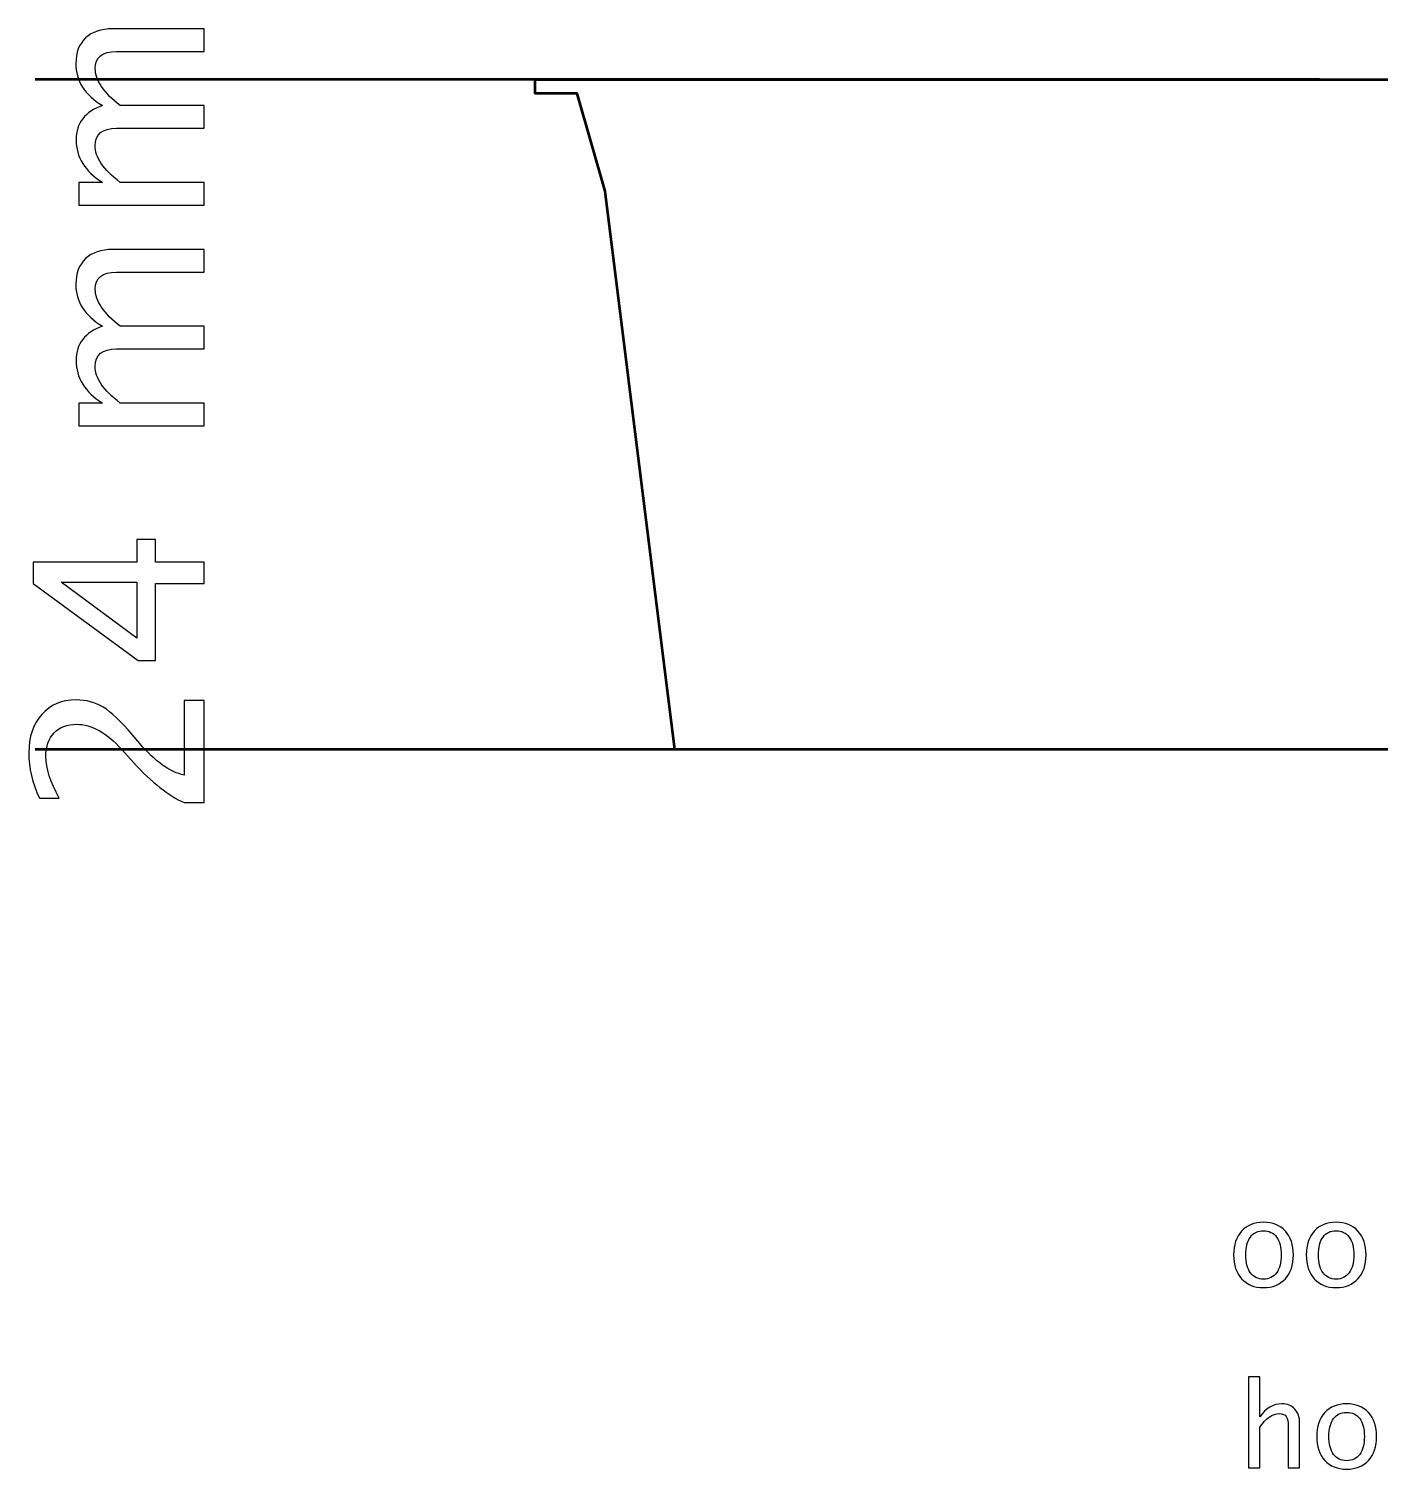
# Model space of a CAD drawing. Header units: centimetres. Extents: x -42.5 to 44.4, y -43.5 to 43.2.
# Drawn here: x -12.41 to -7.57, y 5.22 to 10.38 of the extents above; entities that cross this region are included whole.
import ezdxf

# ---------------------------------------------------------------- set-up
doc = ezdxf.new("R2010")
doc.units = ezdxf.units.CM
doc.header["$MEASUREMENT"] = 0
doc.layers.add('Layer 1', color=7, linetype='Continuous')

msp = doc.modelspace()

# ---------------------------------------------------------------- linework, layer by layer
at = {"layer": 'Layer 1'}
for points, knots in [([(-11.78631, 9.75057), (-11.78631, 9.75057), (-12.23505, 9.75057), (-12.23505, 9.75057), (-12.23505, 9.75057), (-12.23505, 9.75057), (-12.23505, 9.83185), (-12.23505, 9.83185), (-12.23505, 9.83185), (-12.23505, 9.83185), (-12.15024, 9.83185), (-12.15024, 9.83185), (-12.15024, 9.83185), (-12.21303, 9.8715), (-12.24436, 9.9223), (-12.24436, 9.98453), (-12.24436, 9.98453), (-12.24436, 10.04451), (-12.21303, 10.08529), (-12.15024, 10.10702), (-12.15024, 10.10702), (-12.2136, 10.14554), (-12.24521, 10.19578), (-12.24521, 10.25744), (-12.24521, 10.25744), (-12.24521, 10.29681), (-12.23363, 10.32743), (-12.21035, 10.34931), (-12.21035, 10.34931), (-12.18707, 10.37118), (-12.15447, 10.38219), (-12.11256, 10.38219), (-12.11256, 10.38219), (-12.11256, 10.38219), (-11.78631, 10.38219), (-11.78631, 10.38219), (-11.78631, 10.38219), (-11.78631, 10.38219), (-11.78631, 10.30091), (-11.78631, 10.30091), (-11.78631, 10.30091), (-11.78631, 10.30091), (-12.09915, 10.30091), (-12.09915, 10.30091), (-12.09915, 10.30091), (-12.15024, 10.30091), (-12.17578, 10.28059), (-12.17578, 10.23995), (-12.17578, 10.23995), (-12.17578, 10.19775), (-12.146, 10.15344), (-12.08631, 10.10702), (-12.08631, 10.10702), (-12.08631, 10.10702), (-11.78631, 10.10702), (-11.78631, 10.10702), (-11.78631, 10.10702), (-11.78631, 10.10702), (-11.78631, 10.02574), (-11.78631, 10.02574), (-11.78631, 10.02574), (-11.78631, 10.02574), (-12.09944, 10.02574), (-12.09944, 10.02574), (-12.09944, 10.02574), (-12.15094, 10.02574), (-12.17662, 10.00514), (-12.17662, 9.96379), (-12.17662, 9.96379), (-12.17662, 9.92273), (-12.14671, 9.8787), (-12.08674, 9.83185), (-12.08674, 9.83185), (-12.08674, 9.83185), (-11.78631, 9.83185), (-11.78631, 9.83185), (-11.78631, 9.83185), (-11.78631, 9.83185), (-11.78631, 9.75057), (-11.78631, 9.75057)], [0, 0, 0, 0, 0.047619, 0.047619, 0.047619, 0.047619, 0.0952381, 0.0952381, 0.0952381, 0.0952381, 0.1428571, 0.1428571, 0.1428571, 0.1428571, 0.1904762, 0.1904762, 0.1904762, 0.1904762, 0.2380952, 0.2380952, 0.2380952, 0.2380952, 0.2857143, 0.2857143, 0.2857143, 0.2857143, 0.3333333, 0.3333333, 0.3333333, 0.3333333, 0.3809524, 0.3809524, 0.3809524, 0.3809524, 0.4285714, 0.4285714, 0.4285714, 0.4285714, 0.4761905, 0.4761905, 0.4761905, 0.4761905, 0.5238095, 0.5238095, 0.5238095, 0.5238095, 0.5714286, 0.5714286, 0.5714286, 0.5714286, 0.6190476, 0.6190476, 0.6190476, 0.6190476, 0.6666667, 0.6666667, 0.6666667, 0.6666667, 0.7142857, 0.7142857, 0.7142857, 0.7142857, 0.7619048, 0.7619048, 0.7619048, 0.7619048, 0.8095238, 0.8095238, 0.8095238, 0.8095238, 0.8571429, 0.8571429, 0.8571429, 0.8571429, 0.9047619, 0.9047619, 0.9047619, 0.9047619, 1, 1, 1, 1]), ([(-11.78631, 8.96006), (-11.78631, 8.96006), (-12.23505, 8.96006), (-12.23505, 8.96006), (-12.23505, 8.96006), (-12.23505, 8.96006), (-12.23505, 9.04134), (-12.23505, 9.04134), (-12.23505, 9.04134), (-12.23505, 9.04134), (-12.15024, 9.04134), (-12.15024, 9.04134), (-12.15024, 9.04134), (-12.21303, 9.08099), (-12.24436, 9.13179), (-12.24436, 9.19402), (-12.24436, 9.19402), (-12.24436, 9.254), (-12.21303, 9.29478), (-12.15024, 9.31651), (-12.15024, 9.31651), (-12.2136, 9.35503), (-12.24521, 9.40527), (-12.24521, 9.46693), (-12.24521, 9.46693), (-12.24521, 9.5063), (-12.23363, 9.53692), (-12.21035, 9.5588), (-12.21035, 9.5588), (-12.18707, 9.58067), (-12.15447, 9.59168), (-12.11256, 9.59168), (-12.11256, 9.59168), (-12.11256, 9.59168), (-11.78631, 9.59168), (-11.78631, 9.59168), (-11.78631, 9.59168), (-11.78631, 9.59168), (-11.78631, 9.5104), (-11.78631, 9.5104), (-11.78631, 9.5104), (-11.78631, 9.5104), (-12.09915, 9.5104), (-12.09915, 9.5104), (-12.09915, 9.5104), (-12.15024, 9.5104), (-12.17578, 9.49008), (-12.17578, 9.44944), (-12.17578, 9.44944), (-12.17578, 9.40724), (-12.146, 9.36293), (-12.08631, 9.31651), (-12.08631, 9.31651), (-12.08631, 9.31651), (-11.78631, 9.31651), (-11.78631, 9.31651), (-11.78631, 9.31651), (-11.78631, 9.31651), (-11.78631, 9.23523), (-11.78631, 9.23523), (-11.78631, 9.23523), (-11.78631, 9.23523), (-12.09944, 9.23523), (-12.09944, 9.23523), (-12.09944, 9.23523), (-12.15094, 9.23523), (-12.17662, 9.21463), (-12.17662, 9.17328), (-12.17662, 9.17328), (-12.17662, 9.13222), (-12.14671, 9.08819), (-12.08674, 9.04134), (-12.08674, 9.04134), (-12.08674, 9.04134), (-11.78631, 9.04134), (-11.78631, 9.04134), (-11.78631, 9.04134), (-11.78631, 9.04134), (-11.78631, 8.96006), (-11.78631, 8.96006)], [0, 0, 0, 0, 0.047619, 0.047619, 0.047619, 0.047619, 0.0952381, 0.0952381, 0.0952381, 0.0952381, 0.1428571, 0.1428571, 0.1428571, 0.1428571, 0.1904762, 0.1904762, 0.1904762, 0.1904762, 0.2380952, 0.2380952, 0.2380952, 0.2380952, 0.2857143, 0.2857143, 0.2857143, 0.2857143, 0.3333333, 0.3333333, 0.3333333, 0.3333333, 0.3809524, 0.3809524, 0.3809524, 0.3809524, 0.4285714, 0.4285714, 0.4285714, 0.4285714, 0.4761905, 0.4761905, 0.4761905, 0.4761905, 0.5238095, 0.5238095, 0.5238095, 0.5238095, 0.5714286, 0.5714286, 0.5714286, 0.5714286, 0.6190476, 0.6190476, 0.6190476, 0.6190476, 0.6666667, 0.6666667, 0.6666667, 0.6666667, 0.7142857, 0.7142857, 0.7142857, 0.7142857, 0.7619048, 0.7619048, 0.7619048, 0.7619048, 0.8095238, 0.8095238, 0.8095238, 0.8095238, 0.8571429, 0.8571429, 0.8571429, 0.8571429, 0.9047619, 0.9047619, 0.9047619, 0.9047619, 1, 1, 1, 1]), ([(-11.78631, 8.39476), (-11.78631, 8.39476), (-11.95988, 8.39476), (-11.95988, 8.39476), (-11.95988, 8.39476), (-11.95988, 8.39476), (-11.95988, 8.11875), (-11.95988, 8.11875), (-11.95988, 8.11875), (-11.95988, 8.11875), (-12.02168, 8.11875), (-12.02168, 8.11875), (-12.02168, 8.11875), (-12.02168, 8.11875), (-12.39845, 8.39476), (-12.39845, 8.39476), (-12.39845, 8.39476), (-12.39845, 8.39476), (-12.39845, 8.47096), (-12.39845, 8.47096), (-12.39845, 8.47096), (-12.39845, 8.47096), (-12.02676, 8.47096), (-12.02676, 8.47096), (-12.02676, 8.47096), (-12.02676, 8.47096), (-12.02676, 8.55309), (-12.02676, 8.55309), (-12.02676, 8.55309), (-12.02676, 8.55309), (-11.95988, 8.55309), (-11.95988, 8.55309), (-11.95988, 8.55309), (-11.95988, 8.55309), (-11.95988, 8.47096), (-11.95988, 8.47096), (-11.95988, 8.47096), (-11.95988, 8.47096), (-11.78631, 8.47096), (-11.78631, 8.47096), (-11.78631, 8.47096), (-11.78631, 8.47096), (-11.78631, 8.39476), (-11.78631, 8.39476)], [0, 0, 0, 0, 0.0833333, 0.0833333, 0.0833333, 0.0833333, 0.1666667, 0.1666667, 0.1666667, 0.1666667, 0.25, 0.25, 0.25, 0.25, 0.3333333, 0.3333333, 0.3333333, 0.3333333, 0.4166667, 0.4166667, 0.4166667, 0.4166667, 0.5, 0.5, 0.5, 0.5, 0.5833333, 0.5833333, 0.5833333, 0.5833333, 0.6666667, 0.6666667, 0.6666667, 0.6666667, 0.75, 0.75, 0.75, 0.75, 0.8333333, 0.8333333, 0.8333333, 0.8333333, 1, 1, 1, 1]), ([(-12.02676, 8.19904), (-12.02676, 8.19904), (-12.02676, 8.39984), (-12.02676, 8.39984), (-12.02676, 8.39984), (-12.02676, 8.39984), (-12.29798, 8.39984), (-12.29798, 8.39984), (-12.29798, 8.39984), (-12.29798, 8.39984), (-12.02676, 8.19904), (-12.02676, 8.19904)], [0, 0, 0, 0, 0.25, 0.25, 0.25, 0.25, 0.5, 0.5, 0.5, 0.5, 1, 1, 1, 1]), ([(-11.78631, 7.61046), (-11.78631, 7.61046), (-11.85743, 7.61046), (-11.85743, 7.61046), (-11.85743, 7.61046), (-11.91289, 7.63417), (-11.97342, 7.68201), (-12.03876, 7.75412), (-12.03876, 7.75412), (-12.03876, 7.75412), (-12.08053, 7.80068), (-12.08053, 7.80068), (-12.08053, 7.80068), (-12.135, 7.86065), (-12.1889, 7.89071), (-12.24252, 7.89071), (-12.24252, 7.89071), (-12.27667, 7.89071), (-12.30363, 7.88041), (-12.32324, 7.85995), (-12.32324, 7.85995), (-12.34285, 7.83949), (-12.35273, 7.81112), (-12.35273, 7.77514), (-12.35273, 7.77514), (-12.35273, 7.73309), (-12.33665, 7.68328), (-12.30447, 7.6257), (-12.30447, 7.6257), (-12.30447, 7.6257), (-12.37559, 7.6257), (-12.37559, 7.6257), (-12.37559, 7.6257), (-12.40099, 7.68003), (-12.41369, 7.73408), (-12.41369, 7.78798), (-12.41369, 7.78798), (-12.41369, 7.84527), (-12.39831, 7.89128), (-12.36741, 7.92599), (-12.36741, 7.92599), (-12.3365, 7.96056), (-12.29558, 7.97792), (-12.2445, 7.97792), (-12.2445, 7.97792), (-12.20781, 7.97792), (-12.17521, 7.96917), (-12.14685, 7.95167), (-12.14685, 7.95167), (-12.11835, 7.93403), (-12.08391, 7.90144), (-12.04327, 7.8536), (-12.04327, 7.8536), (-12.04327, 7.8536), (-12.01646, 7.82213), (-12.01646, 7.82213), (-12.01646, 7.82213), (-11.96087, 7.75666), (-11.90795, 7.71884), (-11.85743, 7.70868), (-11.85743, 7.70868), (-11.85743, 7.70868), (-11.85743, 7.97538), (-11.85743, 7.97538), (-11.85743, 7.97538), (-11.85743, 7.97538), (-11.78631, 7.97538), (-11.78631, 7.97538), (-11.78631, 7.97538), (-11.78631, 7.97538), (-11.78631, 7.61046), (-11.78631, 7.61046)], [0, 0, 0, 0, 0.0526316, 0.0526316, 0.0526316, 0.0526316, 0.1052632, 0.1052632, 0.1052632, 0.1052632, 0.1578947, 0.1578947, 0.1578947, 0.1578947, 0.2105263, 0.2105263, 0.2105263, 0.2105263, 0.2631579, 0.2631579, 0.2631579, 0.2631579, 0.3157895, 0.3157895, 0.3157895, 0.3157895, 0.3684211, 0.3684211, 0.3684211, 0.3684211, 0.4210526, 0.4210526, 0.4210526, 0.4210526, 0.4736842, 0.4736842, 0.4736842, 0.4736842, 0.5263158, 0.5263158, 0.5263158, 0.5263158, 0.5789474, 0.5789474, 0.5789474, 0.5789474, 0.6315789, 0.6315789, 0.6315789, 0.6315789, 0.6842105, 0.6842105, 0.6842105, 0.6842105, 0.7368421, 0.7368421, 0.7368421, 0.7368421, 0.7894737, 0.7894737, 0.7894737, 0.7894737, 0.8421053, 0.8421053, 0.8421053, 0.8421053, 0.8947368, 0.8947368, 0.8947368, 0.8947368, 1, 1, 1, 1]), ([(-7.9921, 5.87257), (-8.02505, 5.87257), (-8.05115, 5.88308), (-8.07034, 5.90411), (-8.07034, 5.90411), (-8.0896, 5.92513), (-8.0992, 5.95371), (-8.0992, 5.98976), (-8.0992, 5.98976), (-8.0992, 6.02574), (-8.0896, 6.05425), (-8.07034, 6.0752), (-8.07034, 6.0752), (-8.05115, 6.09616), (-8.02505, 6.10667), (-7.9921, 6.10667), (-7.9921, 6.10667), (-7.95915, 6.10667), (-7.93304, 6.09616), (-7.91385, 6.0752), (-7.91385, 6.0752), (-7.89459, 6.05425), (-7.885, 6.02574), (-7.885, 5.98976), (-7.885, 5.98976), (-7.885, 5.95371), (-7.89459, 5.92513), (-7.91385, 5.90411), (-7.91385, 5.90411), (-7.93304, 5.88308), (-7.95915, 5.87257), (-7.9921, 5.87257)], [0, 0, 0, 0, 0.1111111, 0.1111111, 0.1111111, 0.1111111, 0.2222222, 0.2222222, 0.2222222, 0.2222222, 0.3333333, 0.3333333, 0.3333333, 0.3333333, 0.4444444, 0.4444444, 0.4444444, 0.4444444, 0.5555556, 0.5555556, 0.5555556, 0.5555556, 0.6666667, 0.6666667, 0.6666667, 0.6666667, 0.7777778, 0.7777778, 0.7777778, 0.7777778, 1, 1, 1, 1]), ([(-7.73203, 5.87257), (-7.76498, 5.87257), (-7.79108, 5.88308), (-7.81027, 5.90411), (-7.81027, 5.90411), (-7.82953, 5.92513), (-7.83913, 5.95371), (-7.83913, 5.98976), (-7.83913, 5.98976), (-7.83913, 6.02574), (-7.82953, 6.05425), (-7.81027, 6.0752), (-7.81027, 6.0752), (-7.79108, 6.09616), (-7.76498, 6.10667), (-7.73203, 6.10667), (-7.73203, 6.10667), (-7.69908, 6.10667), (-7.67297, 6.09616), (-7.65378, 6.0752), (-7.65378, 6.0752), (-7.63452, 6.05425), (-7.62493, 6.02574), (-7.62493, 5.98976), (-7.62493, 5.98976), (-7.62493, 5.95371), (-7.63452, 5.92513), (-7.65378, 5.90411), (-7.65378, 5.90411), (-7.67297, 5.88308), (-7.69908, 5.87257), (-7.73203, 5.87257)], [0, 0, 0, 0, 0.1111111, 0.1111111, 0.1111111, 0.1111111, 0.2222222, 0.2222222, 0.2222222, 0.2222222, 0.3333333, 0.3333333, 0.3333333, 0.3333333, 0.4444444, 0.4444444, 0.4444444, 0.4444444, 0.5555556, 0.5555556, 0.5555556, 0.5555556, 0.6666667, 0.6666667, 0.6666667, 0.6666667, 0.7777778, 0.7777778, 0.7777778, 0.7777778, 1, 1, 1, 1]), ([(-7.99217, 5.90305), (-7.97206, 5.90305), (-7.9564, 5.9106), (-7.94525, 5.92577), (-7.94525, 5.92577), (-7.93417, 5.94087), (-7.9286, 5.96225), (-7.9286, 5.98976), (-7.9286, 5.98976), (-7.9286, 6.01721), (-7.93417, 6.03852), (-7.94525, 6.05361), (-7.94525, 6.05361), (-7.9564, 6.06864), (-7.97206, 6.07619), (-7.99217, 6.07619), (-7.99217, 6.07619), (-8.01235, 6.07619), (-8.02801, 6.06864), (-8.03902, 6.05361), (-8.03902, 6.05361), (-8.05009, 6.03852), (-8.0556, 6.01721), (-8.0556, 5.98976), (-8.0556, 5.98976), (-8.0556, 5.96225), (-8.05009, 5.94087), (-8.03902, 5.92577), (-8.03902, 5.92577), (-8.02801, 5.9106), (-8.01235, 5.90305), (-7.99217, 5.90305)], [0, 0, 0, 0, 0.1111111, 0.1111111, 0.1111111, 0.1111111, 0.2222222, 0.2222222, 0.2222222, 0.2222222, 0.3333333, 0.3333333, 0.3333333, 0.3333333, 0.4444444, 0.4444444, 0.4444444, 0.4444444, 0.5555556, 0.5555556, 0.5555556, 0.5555556, 0.6666667, 0.6666667, 0.6666667, 0.6666667, 0.7777778, 0.7777778, 0.7777778, 0.7777778, 1, 1, 1, 1]), ([(-7.7321, 5.90305), (-7.71199, 5.90305), (-7.69633, 5.9106), (-7.68518, 5.92577), (-7.68518, 5.92577), (-7.6741, 5.94087), (-7.66853, 5.96225), (-7.66853, 5.98976), (-7.66853, 5.98976), (-7.66853, 6.01721), (-7.6741, 6.03852), (-7.68518, 6.05361), (-7.68518, 6.05361), (-7.69633, 6.06864), (-7.71199, 6.07619), (-7.7321, 6.07619), (-7.7321, 6.07619), (-7.75228, 6.07619), (-7.76794, 6.06864), (-7.77895, 6.05361), (-7.77895, 6.05361), (-7.79002, 6.03852), (-7.79553, 6.01721), (-7.79553, 5.98976), (-7.79553, 5.98976), (-7.79553, 5.96225), (-7.79002, 5.94087), (-7.77895, 5.92577), (-7.77895, 5.92577), (-7.76794, 5.9106), (-7.75228, 5.90305), (-7.7321, 5.90305)], [0, 0, 0, 0, 0.1111111, 0.1111111, 0.1111111, 0.1111111, 0.2222222, 0.2222222, 0.2222222, 0.2222222, 0.3333333, 0.3333333, 0.3333333, 0.3333333, 0.4444444, 0.4444444, 0.4444444, 0.4444444, 0.5555556, 0.5555556, 0.5555556, 0.5555556, 0.6666667, 0.6666667, 0.6666667, 0.6666667, 0.7777778, 0.7777778, 0.7777778, 0.7777778, 1, 1, 1, 1]), ([(-8.04636, 5.22713), (-8.04636, 5.22713), (-8.04636, 5.55352), (-8.04636, 5.55352), (-8.04636, 5.55352), (-8.04636, 5.55352), (-8.00572, 5.55352), (-8.00572, 5.55352), (-8.00572, 5.55352), (-8.00572, 5.55352), (-8.00572, 5.40909), (-8.00572, 5.40909), (-8.00572, 5.40909), (-7.9842, 5.44049), (-7.95781, 5.45615), (-7.92663, 5.45615), (-7.92663, 5.45615), (-7.90701, 5.45615), (-7.89142, 5.45001), (-7.87992, 5.43767), (-7.87992, 5.43767), (-7.86842, 5.42539), (-7.86264, 5.40881), (-7.86264, 5.38807), (-7.86264, 5.38807), (-7.86264, 5.38807), (-7.86264, 5.22713), (-7.86264, 5.22713), (-7.86264, 5.22713), (-7.86264, 5.22713), (-7.90327, 5.22713), (-7.90327, 5.22713), (-7.90327, 5.22713), (-7.90327, 5.22713), (-7.90327, 5.3748), (-7.90327, 5.3748), (-7.90327, 5.3748), (-7.90327, 5.39145), (-7.90574, 5.40331), (-7.91061, 5.41036), (-7.91061, 5.41036), (-7.91555, 5.41749), (-7.92367, 5.42102), (-7.93502, 5.42102), (-7.93502, 5.42102), (-7.96, 5.42102), (-7.98357, 5.40472), (-8.00572, 5.37212), (-8.00572, 5.37212), (-8.00572, 5.37212), (-8.00572, 5.22713), (-8.00572, 5.22713), (-8.00572, 5.22713), (-8.00572, 5.22713), (-8.04636, 5.22713), (-8.04636, 5.22713)], [0, 0, 0, 0, 0.0666667, 0.0666667, 0.0666667, 0.0666667, 0.1333333, 0.1333333, 0.1333333, 0.1333333, 0.2, 0.2, 0.2, 0.2, 0.2666667, 0.2666667, 0.2666667, 0.2666667, 0.3333333, 0.3333333, 0.3333333, 0.3333333, 0.4, 0.4, 0.4, 0.4, 0.4666667, 0.4666667, 0.4666667, 0.4666667, 0.5333333, 0.5333333, 0.5333333, 0.5333333, 0.6, 0.6, 0.6, 0.6, 0.6666667, 0.6666667, 0.6666667, 0.6666667, 0.7333333, 0.7333333, 0.7333333, 0.7333333, 0.8, 0.8, 0.8, 0.8, 0.8666667, 0.8666667, 0.8666667, 0.8666667, 1, 1, 1, 1]), ([(-7.69429, 5.22205), (-7.72724, 5.22205), (-7.75334, 5.23256), (-7.77253, 5.25359), (-7.77253, 5.25359), (-7.79179, 5.27461), (-7.80139, 5.30319), (-7.80139, 5.33924), (-7.80139, 5.33924), (-7.80139, 5.37522), (-7.79179, 5.40373), (-7.77253, 5.42468), (-7.77253, 5.42468), (-7.75334, 5.44564), (-7.72724, 5.45615), (-7.69429, 5.45615), (-7.69429, 5.45615), (-7.66134, 5.45615), (-7.63523, 5.44564), (-7.61604, 5.42468), (-7.61604, 5.42468), (-7.59678, 5.40373), (-7.58719, 5.37522), (-7.58719, 5.33924), (-7.58719, 5.33924), (-7.58719, 5.30319), (-7.59678, 5.27461), (-7.61604, 5.25359), (-7.61604, 5.25359), (-7.63523, 5.23256), (-7.66134, 5.22205), (-7.69429, 5.22205)], [0, 0, 0, 0, 0.1111111, 0.1111111, 0.1111111, 0.1111111, 0.2222222, 0.2222222, 0.2222222, 0.2222222, 0.3333333, 0.3333333, 0.3333333, 0.3333333, 0.4444444, 0.4444444, 0.4444444, 0.4444444, 0.5555556, 0.5555556, 0.5555556, 0.5555556, 0.6666667, 0.6666667, 0.6666667, 0.6666667, 0.7777778, 0.7777778, 0.7777778, 0.7777778, 1, 1, 1, 1]), ([(-7.69436, 5.25253), (-7.67425, 5.25253), (-7.65859, 5.26008), (-7.64744, 5.27525), (-7.64744, 5.27525), (-7.63636, 5.29035), (-7.63079, 5.31173), (-7.63079, 5.33924), (-7.63079, 5.33924), (-7.63079, 5.36669), (-7.63636, 5.388), (-7.64744, 5.40309), (-7.64744, 5.40309), (-7.65859, 5.41812), (-7.67425, 5.42567), (-7.69436, 5.42567), (-7.69436, 5.42567), (-7.71454, 5.42567), (-7.7302, 5.41812), (-7.74121, 5.40309), (-7.74121, 5.40309), (-7.75228, 5.388), (-7.75779, 5.36669), (-7.75779, 5.33924), (-7.75779, 5.33924), (-7.75779, 5.31173), (-7.75228, 5.29035), (-7.74121, 5.27525), (-7.74121, 5.27525), (-7.7302, 5.26008), (-7.71454, 5.25253), (-7.69436, 5.25253)], [0, 0, 0, 0, 0.1111111, 0.1111111, 0.1111111, 0.1111111, 0.2222222, 0.2222222, 0.2222222, 0.2222222, 0.3333333, 0.3333333, 0.3333333, 0.3333333, 0.4444444, 0.4444444, 0.4444444, 0.4444444, 0.5555556, 0.5555556, 0.5555556, 0.5555556, 0.6666667, 0.6666667, 0.6666667, 0.6666667, 0.7777778, 0.7777778, 0.7777778, 0.7777778, 1, 1, 1, 1])]:
    msp.add_open_spline(points, degree=3, knots=knots, dxfattribs=at)
at = {"layer": 'Layer 1', "lineweight": 53}
for points in [[(-7.79106, 10.2), (-7.79106, 10.2), (-12.39106, 10.2), (-12.39106, 10.2)], [(-12.1, 10.2), (-12.1, 10.2), (-12.1, 10.2), (-12.1, 10.2)], [(-7.79106, 7.8), (-7.79106, 7.8), (-12.39106, 7.8), (-12.39106, 7.8)], [(-12.1, 7.8), (-12.1, 7.8), (-12.1, 7.8), (-12.1, 7.8)]]:
    msp.add_open_spline(points, degree=3, dxfattribs=at)
msp.add_open_spline([(-4.4, 10.2), (-4.4, 10.2), (-10.6, 10.2), (-10.6, 10.2), (-10.6, 10.2), (-10.6, 10.2), (-10.6, 10.15), (-10.6, 10.15), (-10.6, 10.15), (-10.6, 10.15), (-10.45, 10.15001), (-10.45, 10.15001), (-10.45, 10.15001), (-10.45, 10.15001), (-10.35, 9.8), (-10.35, 9.8), (-10.35, 9.8), (-10.35, 9.8), (-10.1, 7.8), (-10.1, 7.8), (-10.1, 7.8), (-10.1, 7.8), (-4.9, 7.8), (-4.9, 7.8), (-4.9, 7.8), (-4.9, 7.8), (-4.65, 9.8), (-4.65, 9.8), (-4.65, 9.8), (-4.65, 9.8), (-4.55, 10.15001), (-4.55, 10.15001), (-4.55, 10.15001), (-4.55, 10.15001), (-4.4, 10.15), (-4.4, 10.15), (-4.4, 10.15), (-4.4, 10.15), (-4.4, 10.2), (-4.4, 10.2)], degree=3, knots=[0, 0, 0, 0, 0.0909091, 0.0909091, 0.0909091, 0.0909091, 0.1818182, 0.1818182, 0.1818182, 0.1818182, 0.2727273, 0.2727273, 0.2727273, 0.2727273, 0.3636364, 0.3636364, 0.3636364, 0.3636364, 0.4545455, 0.4545455, 0.4545455, 0.4545455, 0.5454545, 0.5454545, 0.5454545, 0.5454545, 0.6363636, 0.6363636, 0.6363636, 0.6363636, 0.7272727, 0.7272727, 0.7272727, 0.7272727, 0.8181818, 0.8181818, 0.8181818, 0.8181818, 1, 1, 1, 1], dxfattribs=at)

doc.saveas('drawing.dxf')
